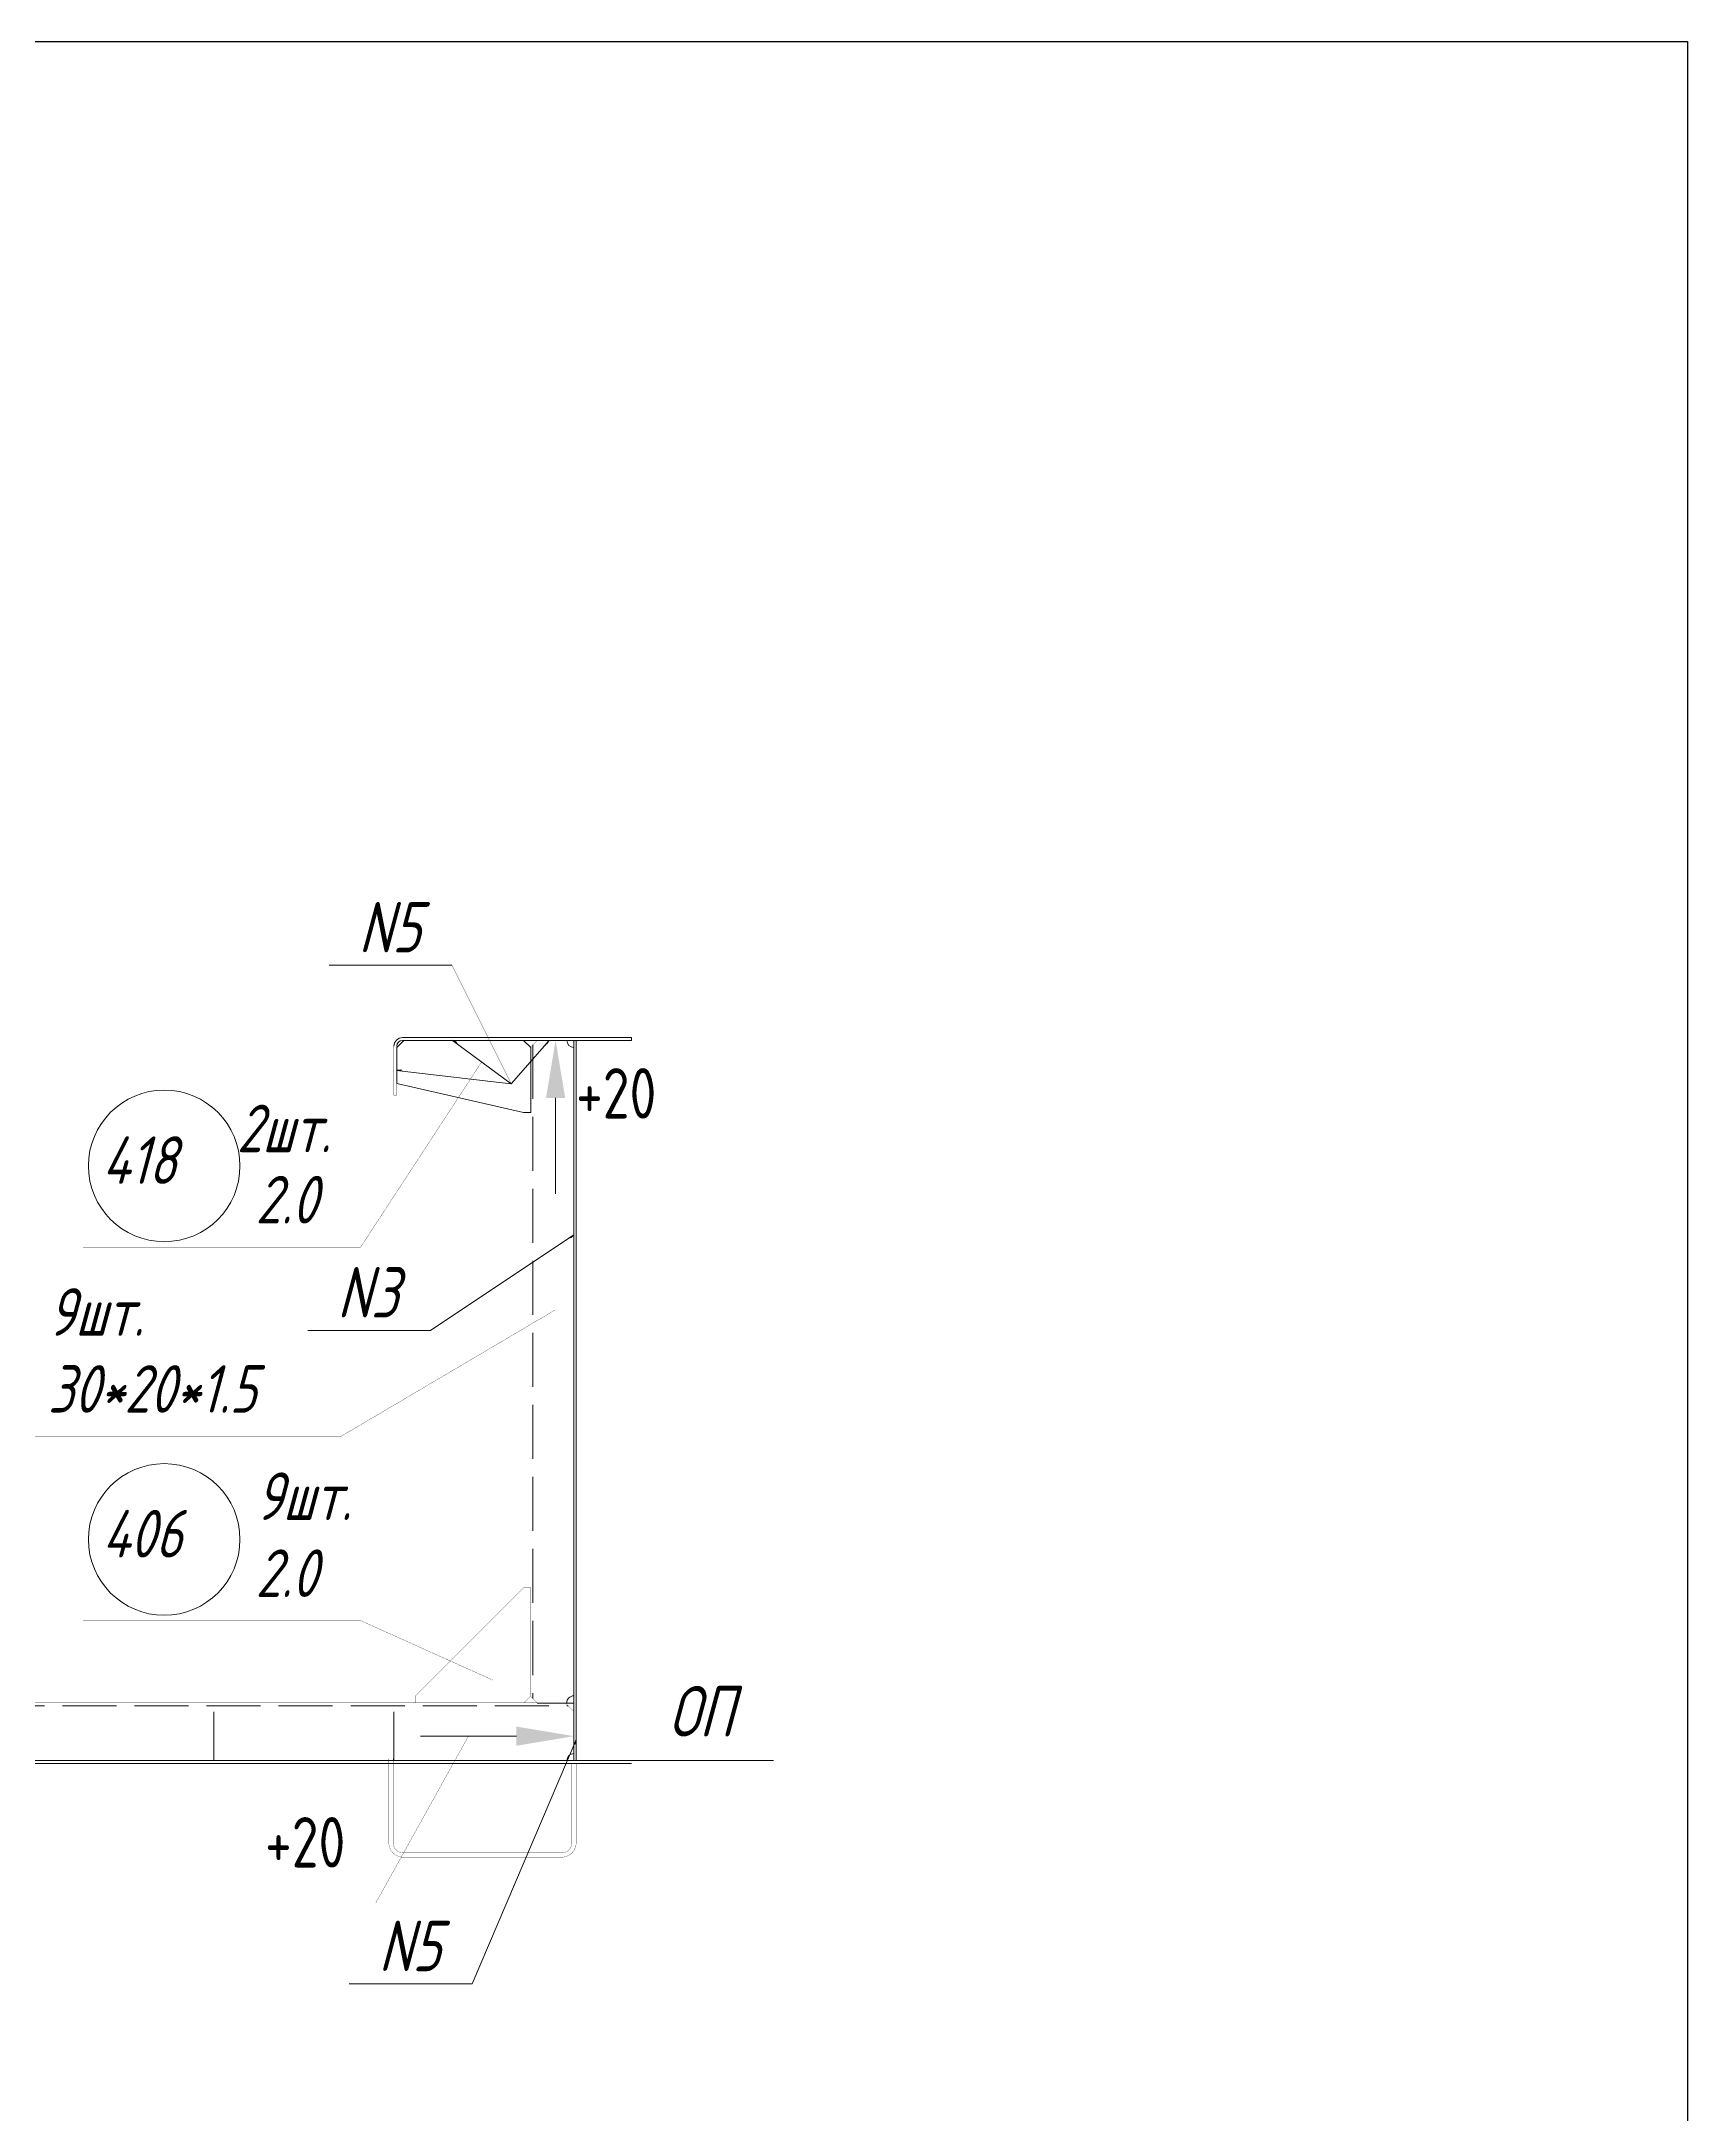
# Model space of a CAD drawing. Header units: millimetres. Extents: x 77380 to 135900, y -26587 to 17301.
# Drawn here: x 101345 to 102488, y -7623 to -6184 of the extents above; entities that cross this region are included whole.
import ezdxf

# ---------------------------------------------------------------- set-up
doc = ezdxf.new("R2010")
doc.units = ezdxf.units.MM
for name, pattern in [('K5LT32768', [0]), ('K5LT32769', [50, 37.5, -12.5]), ('K5LT32770', [0]), ('K5LT32772', [0]), ('K5LT32773', [50, 37.5, -12.5]), ('K5LT32780', [0]), ('K5LT32784', [850.2000000029802, 600, -125, 0.2000000029802322, -125]), ('K5LT32789', [340.20000000298023, 240, -50, 0.2000000029802322, -50]), ('K5LT32790', [0]), ('K5LT32831', [0]), ('K5LT32835', [0]), ('K5LT_THIN', [0])]:
    doc.linetypes.add(name, pattern=pattern)
doc.styles.add('KTEXTSTYLE', font='GOST_AU.SHX', dxfattribs={"width": 0.96, "height": 5})

# ---------------------------------------------------------------- blocks, each defined once
blk = doc.blocks.new('U93')
blk.add_hatch(color=7).paths.add_polyline_path([(126663.0704388415, 18180.44392946766), (126649.7371055082, 18180.44392946766), (126656.4037721748, 18220.44392946766)])
at = {"color": 7, "linetype": 'K5LT32831', "lineweight": 9}
blk.add_line((126656.4037721748, 18180.44392946766), (126656.4037721748, 18113.91973886705), dxfattribs=at)
blk = doc.blocks.new('U96')
blk.add_hatch(color=7).paths.add_polyline_path([(126629.1540163155, 17730.77727043038), (126629.1540163155, 17744.11060376372), (126669.1540163155, 17737.44393709705)])
at = {"color": 7, "linetype": 'K5LT32831', "lineweight": 9}
blk.add_line((126629.1540163155, 17737.44393709705), (126562.6298257149, 17737.44393709705), dxfattribs=at)
blk = doc.blocks.new('U118')
at = {"color": 7, "linetype": 'K5LT_THIN', "lineweight": 18}
for p, q in [((126569.6704291188, 18019.12739341722), (126669.1540163155, 18085.48554173503)), ((126669.1540163155, 18085.48554173503), (126665.8263672592, 18083.26591299173))]:
    blk.add_line(p, q, dxfattribs=at)
at = {"color": 7, "linetype": 'K5LT32835', "lineweight": 18}
for p, q in [((126666.6586548572, 18083.82025748006), (126666.6588422207, 18083.82119551146)), ((126667.3229010722, 18083.65351513439), (126666.6848697565, 18083.78095631971)), ((126667.3768522678, 18083.70749318182), (126666.6931235174, 18083.8440620308)), ((126666.7084869437, 18083.74554962804), (126666.7335500727, 18083.87102759799)), ((126667.2689498766, 18083.59953708695), (126666.734701843, 18083.70624846769)), ((126666.7583190302, 18083.67084177603), (126666.8082579248, 18083.92085968451)), ((126667.4308034634, 18083.76147122926), (126666.7678313694, 18083.89389411731)), ((126667.214998681, 18083.54555903951), (126666.7845339296, 18083.63154061568)), ((126666.8081511167, 18083.59613392401), (126666.8829657768, 18083.97069177103)), ((126667.1610474854, 18083.49158099207), (126666.8343660161, 18083.55683276366)), ((126667.484754659, 18083.8154492767), (126666.8425392215, 18083.94372620384)), ((126666.8579832032, 18083.52142607199), (126666.9576736288, 18084.02052385755)), ((126667.1070962898, 18083.43760294464), (126666.8841981026, 18083.48212491165)), ((126666.9078152898, 18083.44671821998), (126667.0323814808, 18084.07035594407)), ((126667.5387058546, 18083.86942732413), (126666.9172470735, 18083.99355829036)), ((126667.0531450942, 18083.3836248972), (126666.9340301891, 18083.40741705963)), ((126666.9576473763, 18083.37201036796), (126667.1070893328, 18084.12018803059)), ((126666.9991938986, 18083.32964684976), (126666.9838622757, 18083.33270920761)), ((126667.5926570502, 18083.92340537157), (126666.9919549255, 18084.04339037688)), ((126667.0176228067, 18083.34808492998), (126667.1817971849, 18084.17002011711)), ((126667.6466082458, 18083.97738341901), (126667.0666627775, 18084.0932224634)), ((126667.0985496001, 18083.42905200113), (126667.2565050369, 18084.21985220363)), ((126667.7005594414, 18084.03136146644), (126667.1413706295, 18084.14305454992)), ((126667.1794763935, 18083.51001907229), (126667.3312128889, 18084.26968429016)), ((126667.754510637, 18084.08533951388), (126667.2160784815, 18084.19288663644)), ((126667.2604031869, 18083.59098614345), (126667.4059207409, 18084.31951637668)), ((126667.8084618326, 18084.13931756132), (126667.2907863336, 18084.24271872296)), ((126667.3413299802, 18083.6719532146), (126667.4806285929, 18084.3693484632)), ((126667.8624130281, 18084.19329560876), (126667.3654941856, 18084.29255080948)), ((126667.4222567736, 18083.75292028576), (126667.5553364449, 18084.41918054972)), ((126667.9163642237, 18084.24727365619), (126667.4402020376, 18084.34238289601)), ((126667.503183567, 18083.83388735692), (126667.630044297, 18084.46901263624)), ((126667.9703154193, 18084.30125170363), (126667.5149098896, 18084.39221498253)), ((126667.5841103604, 18083.91485442807), (126667.704752149, 18084.51884472276)), ((126668.0242666149, 18084.35522975107), (126667.5896177416, 18084.44204706905)), ((126668.0782178105, 18084.40920779851), (126667.6643255936, 18084.49187915557)), ((126667.6650371538, 18083.99582149923), (126667.779460001, 18084.56867680928)), ((126668.1321690061, 18084.46318584594), (126667.7390334456, 18084.54171124209)), ((126667.7459639472, 18084.07678857038), (126667.854167853, 18084.6185088958)), ((126668.1861202017, 18084.51716389338), (126667.8137412977, 18084.59154332861)), ((126667.8268907406, 18084.15775564154), (126667.928875705, 18084.66834098232)), ((126668.2400713973, 18084.57114194082), (126667.8884491497, 18084.64137541513)), ((126667.907817534, 18084.23872271269), (126668.003583557, 18084.71817306885)), ((126668.2940225929, 18084.62511998825), (126667.9631570017, 18084.69120750166)), ((126667.9887443274, 18084.31968978385), (126668.0782914091, 18084.76800515537)), ((126668.3479737885, 18084.67909803569), (126668.0378648537, 18084.74103958817)), ((126668.0696711208, 18084.400656855), (126668.1529992611, 18084.81783724189)), ((126668.4019249841, 18084.73307608313), (126668.1125727057, 18084.7908716747)), ((126668.1505979141, 18084.48162392616), (126668.2277071131, 18084.86766932841)), ((126668.4558761797, 18084.78705413057), (126668.1872805577, 18084.84070376122)), ((126668.2315247075, 18084.56259099731), (126668.3024149651, 18084.91750141493)), ((126668.5098273753, 18084.841032178), (126668.2619884098, 18084.89053584774)), ((126668.3124515009, 18084.64355806847), (126668.3771228171, 18084.96733350145)), ((126668.5637785709, 18084.89501022544), (126668.3366962618, 18084.94036793426)), ((126668.3933782943, 18084.72452513963), (126668.4518306691, 18085.01716558797)), ((126668.6177297665, 18084.94898827288), (126668.4114041138, 18084.99020002078)), ((126668.4743050877, 18084.80549221078), (126668.5265385212, 18085.06699767449)), ((126668.671680962, 18085.00296632031), (126668.4861119658, 18085.0400321073)), ((126668.5552318811, 18084.88645928194), (126668.6012463732, 18085.11682976102)), ((126668.7256321576, 18085.05694436775), (126668.5608198178, 18085.08986419383)), ((126668.7795833532, 18085.11092241519), (126668.6355276698, 18085.13969628034)), ((126668.6361586745, 18084.96742635309), (126668.6759542252, 18085.16666184754)), ((126668.8335345488, 18085.16490046263), (126668.7102355219, 18085.18952836687)), ((126668.7170854679, 18085.04839342425), (126668.7506620772, 18085.21649393406)), ((126668.8874857444, 18085.21887851006), (126668.7849433739, 18085.23936045339)), ((126668.7980122613, 18085.1293604954), (126668.8253699292, 18085.26632602058)), ((126668.94143694, 18085.2728565575), (126668.8596512259, 18085.28919253991)), ((126668.8789390547, 18085.21032756656), (126668.9000777812, 18085.3161581071)), ((126668.9953881356, 18085.32683460494), (126668.9343590779, 18085.33902462643)), ((126668.9598658481, 18085.29129463771), (126668.9747856333, 18085.36599019362)), ((126669.0493393312, 18085.38081265237), (126669.0090669299, 18085.38885671295)), ((126669.0407926414, 18085.37226170887), (126669.0494934853, 18085.41582228014)), ((126669.1032905268, 18085.43479069981), (126669.0837747819, 18085.43868879947)), ((126669.1217194348, 18085.45322878003), (126669.1242013373, 18085.46565436666))]:
    blk.add_line(p, q, dxfattribs=at)
at = {"color": 7, "linetype": 'K5LT32835', "const_width": 0.18}
blk.add_lwpolyline([(126666.6582795232, 18083.82082017756), (126669.1540163155, 18085.48554173503), (126666.9912238347, 18083.32167281911)], close=True, dxfattribs=at)
blk = doc.blocks.new('U124')
at = {"color": 7, "linetype": 'K5LT_THIN', "lineweight": 18}
for p, q in [((126598.4051982622, 17565.44612409355), (126670.6539552803, 17734.97139112169)), ((126670.6539552803, 17734.97139112169), (126669.0857068951, 17731.29163610237))]:
    blk.add_line(p, q, dxfattribs=at)
at = {"color": 7, "linetype": 'K5LT32835', "lineweight": 18}
for p, q in [((126669.4783912291, 17732.21130967015), (126669.4780341784, 17732.21219709497)), ((126670.1410319429, 17732.51035915119), (126669.4941902055, 17732.25010577206)), ((126669.5610040855, 17732.17610148975), (126669.5132423588, 17732.29480995131)), ((126670.1254606019, 17732.43564707417), (126669.5218509329, 17732.1927878909)), ((126670.1566032838, 17732.5850712282), (126669.5293983859, 17732.3327186284)), ((126669.6436169418, 17732.14089330935), (126669.5484505392, 17732.37742280765)), ((126670.1721746248, 17732.65978330522), (126669.5646065663, 17732.41533148474)), ((126669.7262297982, 17732.10568512894), (126669.5836587196, 17732.46003566399)), ((126670.1877459657, 17732.73449538224), (126669.5998147467, 17732.49794434108)), ((126670.109889261, 17732.36093499715), (126669.6044637892, 17732.1575797105)), ((126669.8088426545, 17732.07047694854), (126669.6188669, 17732.54264852034)), ((126670.2033173067, 17732.80920745926), (126669.6350229271, 17732.58055719742)), ((126669.8914555108, 17732.03526876814), (126669.6540750804, 17732.62526137667)), ((126670.2188886476, 17732.88391953627), (126669.6702311075, 17732.66317005376)), ((126670.0943179201, 17732.28622292013), (126669.6870766455, 17732.12237153009)), ((126669.9740683672, 17732.00006058774), (126669.6892832608, 17732.70787423302)), ((126670.2344599886, 17732.95863161329), (126669.7054392879, 17732.7457829101)), ((126670.0373514896, 17732.0128951215), (126669.7244914412, 17732.79048708935)), ((126670.2500313295, 17733.03334369031), (126669.7406474683, 17732.82839576644)), ((126670.060708501, 17732.12496323703), (126669.7596996216, 17732.8730999457)), ((126670.0787465791, 17732.21151084312), (126669.7696895019, 17732.08716334969)), ((126670.2656026704, 17733.10805576733), (126669.7758556487, 17732.91100862278)), ((126670.0840655124, 17732.23703135256), (126669.794907802, 17732.95571280204)), ((126670.2811740114, 17733.18276784435), (126669.8110638291, 17732.99362147912)), ((126670.1074225238, 17732.34909946808), (126669.8301159824, 17733.03832565838)), ((126670.2967453523, 17733.25747992137), (126669.8462720095, 17733.07623433546)), ((126670.0631752382, 17732.1367987661), (126669.8523023582, 17732.05195516929)), ((126670.1307795352, 17732.46116758361), (126669.8653241628, 17733.12093851472)), ((126670.3123166933, 17733.33219199838), (126669.8814801899, 17733.1588471918)), ((126670.1541365467, 17732.57323569914), (126669.9005323433, 17733.20355137106)), ((126670.3278880342, 17733.4069040754), (126669.9166883703, 17733.24146004814)), ((126670.0476038972, 17732.06208668908), (126669.9349152146, 17732.01674698888)), ((126670.1774935581, 17732.68530381466), (126669.9357405237, 17733.2861642274)), ((126670.3434593752, 17733.48161615242), (126669.9518965507, 17733.32407290448)), ((126670.2008505695, 17732.79737193019), (126669.9709487041, 17733.36877708374)), ((126670.3590307161, 17733.55632822944), (126669.9871047311, 17733.40668576082)), ((126670.2242075809, 17732.90944004571), (126670.0061568845, 17733.45138994008)), ((126670.0320325563, 17731.98737461206), (126670.0175280709, 17731.98153880848)), ((126670.3746020571, 17733.63104030645), (126670.0223129115, 17733.48929861717)), ((126670.2475645923, 17733.02150816124), (126670.0413650649, 17733.53400279642)), ((126670.390173398, 17733.70575238347), (126670.0575210919, 17733.5719114735)), ((126670.2709216037, 17733.13357627677), (126670.0765732453, 17733.61661565276)), ((126670.405744739, 17733.78046446049), (126670.0927292723, 17733.65452432985)), ((126670.2942786152, 17733.24564439229), (126670.1117814257, 17733.6992285091)), ((126670.4213160799, 17733.85517653751), (126670.1279374527, 17733.73713718618)), ((126670.3176356266, 17733.35771250782), (126670.1469896061, 17733.78184136544)), ((126670.4368874208, 17733.92988861452), (126670.1631456331, 17733.81975004253)), ((126670.340992638, 17733.46978062335), (126670.1821977865, 17733.86445422178)), ((126670.4524587618, 17734.00460069154), (126670.1983538135, 17733.90236289887)), ((126670.3643496494, 17733.58184873888), (126670.2174059669, 17733.94706707812)), ((126670.4680301027, 17734.07931276856), (126670.2335619939, 17733.98497575521)), ((126670.3877066608, 17733.6939168544), (126670.2526141473, 17734.02967993447)), ((126670.4836014437, 17734.15402484557), (126670.2687701743, 17734.06758861155)), ((126670.4110636722, 17733.80598496993), (126670.2878223277, 17734.1122927908)), ((126670.4991727846, 17734.22873692259), (126670.3039783547, 17734.15020146789)), ((126670.4344206837, 17733.91805308545), (126670.3230305081, 17734.19490564715)), ((126670.5147441256, 17734.30344899961), (126670.3391865351, 17734.23281432423)), ((126670.4577776951, 17734.03012120098), (126670.3582386885, 17734.27751850348)), ((126670.5303154665, 17734.37816107663), (126670.3743947155, 17734.31542718057)), ((126670.4811347065, 17734.14218931651), (126670.3934468689, 17734.36013135983)), ((126670.5458868075, 17734.45287315364), (126670.4096028959, 17734.39804003691)), ((126670.5044917179, 17734.25425743203), (126670.4286550493, 17734.44274421617)), ((126670.5614581484, 17734.52758523066), (126670.4448110763, 17734.48065289325)), ((126670.5278487293, 17734.36632554756), (126670.4638632297, 17734.52535707251)), ((126670.5770294894, 17734.60229730768), (126670.4800192567, 17734.56326574959)), ((126670.5512057408, 17734.47839366308), (126670.4990714101, 17734.60796992885)), ((126670.5926008303, 17734.6770093847), (126670.5152274372, 17734.64587860593)), ((126670.5745627522, 17734.59046177861), (126670.5342795905, 17734.69058278519)), ((126670.6081721713, 17734.75172146171), (126670.5504356176, 17734.72849146227)), ((126670.5979197636, 17734.70252989414), (126670.5694877709, 17734.77319564153)), ((126670.6237435122, 17734.82643353873), (126670.585643798, 17734.81110431861)), ((126670.621276775, 17734.81459800966), (126670.6046959513, 17734.85580849787)), ((126670.6393148531, 17734.90114561575), (126670.6208519784, 17734.89371717495)), ((126670.6446337864, 17734.92666612519), (126670.6399041317, 17734.93842135421))]:
    blk.add_line(p, q, dxfattribs=at)
at = {"color": 7, "linetype": 'K5LT32835', "const_width": 0.18}
blk.add_lwpolyline([(126669.4777689914, 17732.2115748572), (126670.6539552803, 17734.97139112169), (126670.0297322443, 17731.97633759942)], close=True, dxfattribs=at)
blk = doc.blocks.new('U126')
at = {"color": 7, "linetype": 'K5LT_THIN', "lineweight": 18}
for p, q in [((126546.076627728, 18199.62328025071), (126550.0486326351, 18199.15086410156)), ((126611.3765330237, 18191.85674155765), (126546.076627728, 18199.62328025071))]:
    blk.add_line(p, q, dxfattribs=at)
at = {"color": 7, "linetype": 'K5LT32835', "lineweight": 18}
for p, q in [((126546.1221712382, 18199.62688638923), (126546.1122159879, 18199.61904750954)), ((126546.1481587994, 18199.62894408625), (126546.1604706186, 18199.61330827524)), ((126546.2362903163, 18199.63592234629), (126546.2013900414, 18199.6084414645)), ((126546.2242381848, 18199.63496805763), (126546.2496446721, 18199.6027022302)), ((126546.3504093944, 18199.64495830336), (126546.2905640948, 18199.59783541946)), ((126546.3003175702, 18199.64099202901), (126546.3388187255, 18199.59209618516)), ((126546.3763969556, 18199.64701600038), (126546.4279927789, 18199.58149014012)), ((126546.4645284724, 18199.65399426042), (126546.3797381483, 18199.58722937442)), ((126546.4524763409, 18199.65303997176), (126546.5171668324, 18199.57088409509)), ((126546.5786475505, 18199.66303021749), (126546.4689122017, 18199.57662332938)), ((126546.5285557263, 18199.65906394314), (126546.6063408858, 18199.56027805005)), ((126546.6927666286, 18199.67206617455), (126546.5580862552, 18199.56601728435)), ((126546.6046351117, 18199.66508791451), (126546.6955149393, 18199.54967200501)), ((126546.8068857067, 18199.68110213162), (126546.6472603086, 18199.55541123931)), ((126546.6807144971, 18199.67111188589), (126546.7846889928, 18199.53906595997)), ((126546.9210047847, 18199.69013808869), (126546.7364343621, 18199.54480519427)), ((126546.7567938825, 18199.67713585727), (126546.8738630462, 18199.52845991493)), ((126547.0351238628, 18199.69917404575), (126546.8256084155, 18199.53419914923)), ((126546.8328732678, 18199.68315982864), (126546.9630370996, 18199.5178538699)), ((126546.9089526532, 18199.68918380002), (126547.0522111531, 18199.50724782486)), ((126547.1492429409, 18199.70821000282), (126546.914782469, 18199.5235931042)), ((126546.9850320386, 18199.6952077714), (126547.1413852066, 18199.49664177982)), ((126547.2633620189, 18199.71724595988), (126547.0039565224, 18199.51298705916)), ((126547.061111424, 18199.70123174277), (126547.23055926, 18199.48603573479)), ((126547.377481097, 18199.72628191695), (126547.0931305759, 18199.50238101412)), ((126547.1371908094, 18199.70725571415), (126547.3197333134, 18199.47542968974)), ((126547.4916001751, 18199.73531787401), (126547.1823046293, 18199.49177496908)), ((126547.2132701948, 18199.71327968553), (126547.4089073669, 18199.46482364471)), ((126547.6057192532, 18199.74435383108), (126547.2714786828, 18199.48116892405)), ((126547.2893495801, 18199.7193036569), (126547.4980814203, 18199.45421759967)), ((126547.7198383312, 18199.75338978814), (126547.3606527362, 18199.470562879)), ((126547.3654289655, 18199.72532762828), (126547.5872554738, 18199.44361155463)), ((126547.4415083509, 18199.73135159966), (126547.6764295273, 18199.43300550959)), ((126547.8339574093, 18199.76242574521), (126547.4498267897, 18199.45995683397)), ((126547.5175877363, 18199.73737557103), (126547.7656035807, 18199.42239946455)), ((126547.9480764874, 18199.77146170227), (126547.5390008431, 18199.44935078893)), ((126547.5936671216, 18199.74339954241), (126547.8547776341, 18199.41179341952)), ((126548.0621955654, 18199.78049765934), (126547.6281748966, 18199.43874474389)), ((126547.669746507, 18199.74942351379), (126547.9439516876, 18199.40118737448)), ((126548.1763146435, 18199.7895336164), (126547.71734895, 18199.42813869885)), ((126547.7458258924, 18199.75544748516), (126548.0331257411, 18199.39058132944)), ((126548.2904337216, 18199.79856957346), (126547.8065230035, 18199.41753265382)), ((126547.8219052778, 18199.76147145654), (126548.1222997945, 18199.37997528441)), ((126548.4045527996, 18199.80760553053), (126547.8956970569, 18199.40692660878)), ((126547.8979846632, 18199.76749542792), (126548.2114738479, 18199.36936923936)), ((126547.9740640486, 18199.77351939929), (126548.3006479014, 18199.35876319433)), ((126548.5186718777, 18199.8166414876), (126547.9848711104, 18199.39632056374)), ((126548.0501434339, 18199.77954337067), (126548.3898219548, 18199.34815714929)), ((126548.6327909558, 18199.82567744466), (126548.0740451638, 18199.3857145187)), ((126548.1262228193, 18199.78556734205), (126548.4789960083, 18199.33755110425)), ((126548.7469100339, 18199.83471340173), (126548.1632192173, 18199.37510847367)), ((126548.2023022047, 18199.79159131342), (126548.5681700618, 18199.32694505922)), ((126548.8610291119, 18199.84374935879), (126548.2523932707, 18199.36450242863)), ((126548.2783815901, 18199.7976152848), (126548.6573441152, 18199.31633901417)), ((126548.97514819, 18199.85278531586), (126548.3415673242, 18199.35389638359)), ((126548.3544609755, 18199.80363925618), (126548.7465181686, 18199.30573296914)), ((126548.4305403608, 18199.80966322756), (126548.8356922221, 18199.2951269241)), ((126549.0892672681, 18199.86182127292), (126548.4307413776, 18199.34329033855)), ((126548.5066197462, 18199.81568719893), (126548.9248662755, 18199.28452087906)), ((126549.119347563, 18199.80468411607), (126548.5199154311, 18199.33268429351)), ((126548.5826991316, 18199.82171117031), (126549.014040329, 18199.27391483403)), ((126549.1087415179, 18199.71551006262), (126548.6090894845, 18199.32207824848)), ((126548.658778517, 18199.82773514168), (126549.0612907582, 18199.31655111297)), ((126549.0981354729, 18199.62633600917), (126548.698263538, 18199.31147220344)), ((126548.7348579024, 18199.83375911306), (126549.0718968032, 18199.40572516643)), ((126549.0875294279, 18199.53716195572), (126548.7874375914, 18199.3008661584)), ((126548.8109372878, 18199.83978308444), (126549.0825028483, 18199.49489921988)), ((126549.0769233828, 18199.44798790227), (126548.8766116449, 18199.29026011336)), ((126548.8870166731, 18199.84580705582), (126549.0931088933, 18199.58407327333)), ((126548.9630960585, 18199.85183102719), (126549.1037149383, 18199.67324732678)), ((126549.0663173378, 18199.35881384882), (126548.9657856983, 18199.27965406832)), ((126549.0391754439, 18199.85785499857), (126549.1143209834, 18199.76242138023)), ((126549.0557112928, 18199.26963979537), (126549.0549597518, 18199.26904802328)), ((126549.1152548293, 18199.86387896994), (126549.1249270284, 18199.85159543368))]:
    blk.add_line(p, q, dxfattribs=at)
at = {"color": 7, "linetype": 'K5LT32835', "const_width": 0.18}
blk.add_lwpolyline([(126549.0556314083, 18199.26896813884), (126546.076627728, 18199.62328025071), (126549.1264938307, 18199.86476887491)], close=True, dxfattribs=at)
blk = doc.blocks.new('U127')
at = {"color": 7, "linetype": 'K5LT_THIN', "lineweight": 18}
for p, q in [((126584.9161003647, 18220.44354799793), (126588.1259904124, 18218.05679164636)), ((126625.643932577, 18190.15982775389), (126584.9161003647, 18220.44354799793))]:
    blk.add_line(p, q, dxfattribs=at)
at = {"color": 7, "linetype": 'K5LT32835', "lineweight": 18}
for p, q in [((126584.9573964185, 18220.42400697688), (126584.944860249, 18220.42216320424)), ((126584.9809603405, 18220.41285668395), (126584.9838561874, 18220.39316725662)), ((126585.0608725791, 18220.37504273817), (126585.0169243358, 18220.36857899589)), ((126585.0499444476, 18220.38021385814), (126585.0559202742, 18220.33958304828)), ((126585.1643487398, 18220.32607849947), (126585.0889884227, 18220.31499478756)), ((126585.1189285547, 18220.34757103234), (126585.1279843611, 18220.28599883994)), ((126585.2678249005, 18220.27711426076), (126585.1610525096, 18220.26141057922)), ((126585.1879126618, 18220.31492820654), (126585.200048448, 18220.2324146316)), ((126585.3713010612, 18220.22815002206), (126585.2331165965, 18220.20782637088)), ((126585.2568967689, 18220.28228538073), (126585.2721125349, 18220.17883042326)), ((126585.4747772218, 18220.17918578335), (126585.3051806833, 18220.15424216254)), ((126585.3258808761, 18220.24964255493), (126585.3441766217, 18220.12524621492)), ((126585.5782533825, 18220.13022154464), (126585.3772447702, 18220.1006579542)), ((126585.3948649832, 18220.21699972913), (126585.4162407086, 18220.07166200658)), ((126585.6817295432, 18220.08125730594), (126585.4493088571, 18220.04707374586)), ((126585.4638490903, 18220.18435690332), (126585.4883047955, 18220.01807779825)), ((126585.7852057039, 18220.03229306723), (126585.5213729439, 18219.99348953752)), ((126585.5328331974, 18220.15171407752), (126585.5603688823, 18219.96449358991)), ((126585.8886818645, 18219.98332882853), (126585.5934370308, 18219.93990532918)), ((126585.6018173045, 18220.11907125171), (126585.6324329692, 18219.91090938157)), ((126585.9921580252, 18219.93436458982), (126585.6655011177, 18219.88632112084)), ((126585.6708014116, 18220.08642842591), (126585.7044970561, 18219.85732517323)), ((126586.0956341859, 18219.88540035111), (126585.7375652046, 18219.8327369125)), ((126585.7397855188, 18220.05378560011), (126585.776561143, 18219.80374096489)), ((126585.8087696259, 18220.0211427743), (126585.8486252298, 18219.75015675655)), ((126586.1991103466, 18219.83643611241), (126585.8096292914, 18219.77915270417)), ((126585.877753733, 18219.9884999485), (126585.9206893167, 18219.69657254821)), ((126586.3025865072, 18219.7874718737), (126585.8816933783, 18219.72556849583)), ((126585.9467378401, 18219.9558571227), (126585.9927534036, 18219.64298833987)), ((126586.4060626679, 18219.738507635), (126585.9537574652, 18219.67198428749)), ((126586.0157219472, 18219.92321429689), (126586.0648174904, 18219.58940413153)), ((126586.5095388286, 18219.68954339629), (126586.025821552, 18219.61840007915)), ((126586.0847060543, 18219.89057147109), (126586.1368815773, 18219.53581992319)), ((126586.6130149893, 18219.64057915758), (126586.0978856389, 18219.56481587081)), ((126586.1536901615, 18219.85792864528), (126586.2089456642, 18219.48223571486)), ((126586.7164911499, 18219.59161491888), (126586.1699497258, 18219.51123166247)), ((126586.2226742686, 18219.82528581948), (126586.2810097511, 18219.42865150651)), ((126586.8199673106, 18219.54265068017), (126586.2420138127, 18219.45764745413)), ((126586.2916583757, 18219.79264299367), (126586.3530738379, 18219.37506729818)), ((126586.9234434713, 18219.49368644147), (126586.3140778995, 18219.40406324579)), ((126586.3606424828, 18219.76000016787), (126586.4251379248, 18219.32148308984)), ((126587.026919632, 18219.44472220276), (126586.3861419864, 18219.35047903745)), ((126586.4296265899, 18219.72735734207), (126586.4972020117, 18219.2678988815)), ((126587.1303957926, 18219.39575796405), (126586.4582060733, 18219.29689482911)), ((126586.498610697, 18219.69471451626), (126586.5692660986, 18219.21431467316)), ((126587.2338719533, 18219.34679372535), (126586.5302701601, 18219.24331062078)), ((126586.5675948042, 18219.66207169046), (126586.6413301854, 18219.16073046482)), ((126587.337348114, 18219.29782948664), (126586.602334247, 18219.18972641243)), ((126586.6365789113, 18219.62942886465), (126586.7133942723, 18219.10714625648)), ((126587.4408242747, 18219.24886524794), (126586.6743983339, 18219.1361422041)), ((126586.7055630184, 18219.59678603885), (126586.7854583592, 18219.05356204814)), ((126587.5443004353, 18219.19990100923), (126586.7464624208, 18219.08255799576)), ((126586.7745471255, 18219.56414321305), (126586.8575224461, 18218.9999778398)), ((126587.647776596, 18219.15093677052), (126586.8185265076, 18219.02897378742)), ((126586.8435312326, 18219.53150038724), (126586.9295865329, 18218.94639363146)), ((126587.6454267453, 18219.08640804021), (126586.8905905945, 18218.97538957908)), ((126586.9125153397, 18219.49885756144), (126587.0016506198, 18218.89280942312)), ((126587.591842537, 18219.01434395334), (126586.9626546814, 18218.92180537074)), ((126586.9814994469, 18219.46621473564), (126587.0737147067, 18218.83922521478)), ((126587.5382583286, 18218.94227986647), (126587.0347187682, 18218.8682211624)), ((126587.050483554, 18219.43357190983), (126587.1457787935, 18218.78564100645)), ((126587.4846741203, 18218.8702157796), (126587.1067828551, 18218.81463695406)), ((126587.1194676611, 18219.40092908403), (126587.2178428804, 18218.7320567981)), ((126587.4310899119, 18218.79815169272), (126587.178846942, 18218.76105274572)), ((126587.1884517682, 18219.36828625822), (126587.2899069673, 18218.67847258977)), ((126587.3775057036, 18218.72608760585), (126587.2509110289, 18218.70746853738)), ((126587.2574358753, 18219.33564343242), (126587.3521102533, 18218.69193388793)), ((126587.3239214953, 18218.65402351898), (126587.3229751157, 18218.65388432904)), ((126587.3264199824, 18219.30300060661), (126587.4056944616, 18218.76399797481)), ((126587.3954040896, 18219.27035778081), (126587.45927867, 18218.83606206168)), ((126587.4643881967, 18219.23771495501), (126587.5128628783, 18218.90812614855)), ((126587.5333723038, 18219.2050721292), (126587.5664470866, 18218.98019023542)), ((126587.6023564109, 18219.1724293034), (126587.620031295, 18219.05225432229)), ((126587.671340518, 18219.13978647759), (126587.6736155033, 18219.12431840917))]:
    blk.add_line(p, q, dxfattribs=at)
at = {"color": 7, "linetype": 'K5LT32835', "const_width": 0.18}
blk.add_lwpolyline([(126587.3235179005, 18218.65348073425), (126584.9161003647, 18220.44354799793), (126587.6815313532, 18219.13496424141)], close=True, dxfattribs=at)
blk = doc.blocks.new('U128')
at = {"color": 7, "linetype": 'K5LT_THIN', "lineweight": 18}
for p, q in [((126625.643932577, 18190.15982775389), (126651.849987563, 18220.44354799793)), ((126651.849987563, 18220.44354799793), (126649.2325383019, 18217.41882332194))]:
    blk.add_line(p, q, dxfattribs=at)
at = {"color": 7, "linetype": 'K5LT32835', "lineweight": 18}
for p, q in [((126649.8874120908, 18218.17456188653), (126649.8873432215, 18218.17551596464)), ((126650.6097332278, 18218.25687520715), (126649.9143080706, 18218.20667654746)), ((126650.5720815522, 18218.19049213374), (126649.9231355663, 18218.14364853258)), ((126649.9553190966, 18218.11579847466), (126649.9461066334, 18218.24342297036)), ((126650.6473849034, 18218.32325828056), (126649.9730714825, 18218.27458355317)), ((126650.5344298766, 18218.12410906033), (126649.991042572, 18218.0848851207)), ((126650.0232261023, 18218.05703506279), (126650.0048700453, 18218.31132997607)), ((126650.685036579, 18218.38964135397), (126650.0318348944, 18218.34249055889)), ((126650.496778201, 18218.05772598692), (126650.0589495778, 18218.02612170883)), ((126650.091133108, 18217.99827165091), (126650.0636334572, 18218.37923698179)), ((126650.7226882546, 18218.45602442737), (126650.0905983063, 18218.4103975646)), ((126650.1590401137, 18217.93950823904), (126650.122396869, 18218.44714398751)), ((126650.4591265254, 18217.99134291352), (126650.1268565835, 18217.96735829696)), ((126650.7603399302, 18218.52240750078), (126650.1493617181, 18218.47830457032)), ((126650.2269471194, 18217.88074482717), (126650.1811602809, 18218.51505099322)), ((126650.4214748497, 18217.92495984011), (126650.1947635892, 18217.90859488509)), ((126650.7979916058, 18218.58879057419), (126650.20812513, 18218.54621157603)), ((126650.2948541251, 18217.8219814153), (126650.2399236928, 18218.58295799893)), ((126650.3838231741, 18217.8585767667), (126650.2626705949, 18217.84983147322)), ((126650.8356432814, 18218.6551736476), (126650.2668885419, 18218.61411858175)), ((126650.3590327384, 18217.81486914175), (126650.2986871046, 18218.65086500465)), ((126650.873294957, 18218.721556721), (126650.3256519537, 18218.68202558746)), ((126650.3461714985, 18217.79219369329), (126650.3305776006, 18217.79106806135)), ((126650.4155102518, 18217.91444375186), (126650.3574505165, 18218.71877201036)), ((126650.9109466326, 18218.78793979441), (126650.3844153656, 18218.74993259318)), ((126650.4719877652, 18218.01401836197), (126650.4162139284, 18218.78667901608)), ((126650.9485983082, 18218.85432286782), (126650.4431787775, 18218.81783959889)), ((126650.5284652786, 18218.11359297209), (126650.4749773403, 18218.8545860218)), ((126650.9862499838, 18218.92070594123), (126650.5019421894, 18218.88574660461)), ((126650.584942792, 18218.2131675822), (126650.5337407521, 18218.92249302751)), ((126651.0239016595, 18218.98708901464), (126650.5607056012, 18218.95365361033)), ((126650.6414203054, 18218.31274219231), (126650.592504164, 18218.99040003323)), ((126651.0615533351, 18219.05347208805), (126650.6194690131, 18219.02156061604)), ((126650.6978978188, 18218.41231680242), (126650.6512675759, 18219.05830703894)), ((126651.0992050107, 18219.11985516145), (126650.678232425, 18219.08946762175)), ((126650.7543753323, 18218.51189141253), (126650.7100309877, 18219.12621404466)), ((126651.1368566863, 18219.18623823486), (126650.7369958369, 18219.15737462747)), ((126650.8108528457, 18218.61146602264), (126650.7687943996, 18219.19412105037)), ((126651.1745083619, 18219.25262130827), (126650.7957592487, 18219.22528163319)), ((126650.8673303591, 18218.71104063276), (126650.8275578115, 18219.26202805609)), ((126651.2121600375, 18219.31900438168), (126650.8545226606, 18219.2931886389)), ((126650.9238078725, 18218.81061524287), (126650.8863212234, 18219.3299350618)), ((126651.2498117131, 18219.38538745508), (126650.9132860725, 18219.36109564462)), ((126650.9802853859, 18218.91018985298), (126650.9450846352, 18219.39784206752)), ((126651.2874633887, 18219.45177052849), (126650.9720494843, 18219.42900265033)), ((126651.0367628993, 18219.0097644631), (126651.0038480471, 18219.46574907323)), ((126651.3251150643, 18219.5181536019), (126651.0308128962, 18219.49690965605)), ((126651.0932404127, 18219.10933907321), (126651.062611459, 18219.53365607895)), ((126651.3627667399, 18219.58453667531), (126651.0895763081, 18219.56481666176)), ((126651.1497179261, 18219.20891368332), (126651.1213748708, 18219.60156308466)), ((126651.4004184155, 18219.65091974872), (126651.1483397199, 18219.63272366748)), ((126651.2061954395, 18219.30848829343), (126651.1801382827, 18219.66947009038)), ((126651.4380700911, 18219.71730282213), (126651.2071031318, 18219.70063067319)), ((126651.262672953, 18219.40806290354), (126651.2389016946, 18219.73737709609)), ((126651.4757217667, 18219.78368589553), (126651.2658665437, 18219.76853767891)), ((126651.3191504664, 18219.50763751365), (126651.2976651065, 18219.80528410181)), ((126651.5133734423, 18219.85006896894), (126651.3246299556, 18219.83644468462)), ((126651.3756279798, 18219.60721212377), (126651.3564285183, 18219.87319110752)), ((126651.551025118, 18219.91645204235), (126651.3833933674, 18219.90435169034)), ((126651.4321054932, 18219.70678673388), (126651.4151919302, 18219.94109811324)), ((126651.5886767936, 18219.98283511576), (126651.4421567793, 18219.97225869605)), ((126651.4885830066, 18219.80636134399), (126651.4739553421, 18220.00900511895)), ((126651.6263284692, 18220.04921818916), (126651.5009201912, 18220.04016570177)), ((126651.54506052, 18219.9059359541), (126651.532718754, 18220.07691212467)), ((126651.6639801448, 18220.11560126257), (126651.559683603, 18220.10807270748)), ((126651.6015380334, 18220.00551056421), (126651.5914821658, 18220.14481913039)), ((126651.7016318204, 18220.18198433598), (126651.6184470149, 18220.1759797132)), ((126651.6580155468, 18220.10508517432), (126651.6502455777, 18220.2127261361)), ((126651.739283496, 18220.24836740939), (126651.6772104268, 18220.24388671892)), ((126651.7144930602, 18220.20465978444), (126651.7090089896, 18220.28063314182)), ((126651.7769351716, 18220.3147504828), (126651.7359738387, 18220.31179372463)), ((126651.7709705736, 18220.30423439455), (126651.7677724014, 18220.34854014753)), ((126651.8145868472, 18220.38113355621), (126651.7947372505, 18220.37970073034)), ((126651.8274480871, 18220.40380900466), (126651.8265358133, 18220.41644715325))]:
    blk.add_line(p, q, dxfattribs=at)
at = {"color": 7, "linetype": 'K5LT32835', "const_width": 0.18}
blk.add_lwpolyline([(126649.8869006171, 18218.17500449094), (126651.849987563, 18220.44354799793), (126650.3406093185, 18217.78238710177)], close=True, dxfattribs=at)

msp = doc.modelspace()

# ---------------------------------------------------------------- linework, layer by layer
at = {"color": 7, "linetype": 'K5LT32780', "lineweight": 18}
for p, q in [((101629.9025240589, -6825.197841729434), (101544.5843512912, -6825.197841729434)), ((101615.1142875272, -7078.645881431104), (101529.7961147595, -7078.645881431104)), ((101643.8490566706, -7532.327150754776), (101558.5308839029, -7532.327150754776))]:
    msp.add_line(p, q, dxfattribs=at)
at = {"color": 2, "linetype": 'K5LT32770', "lineweight": 18, "true_color": 0xffff00}
for p, q in [((101596.5964709153, -6877.329726850396), (101591.5961657395, -6882.330032026177)), ((101679.5972643723, -6877.329726850396), (101611.5979967942, -6877.329726850396)), ((101684.5975695481, -6882.330032026177), (101679.5972643723, -6877.329726850396)), ((101591.5961657395, -6882.330032026177), (101591.5961657395, -6907.330032026177)), ((101684.5975695481, -6927.329726850396), (101684.5975695481, -6882.330032026177)), ((101591.5961657395, -6907.330032026177), (101679.5972643723, -6927.329726850396)), ((101679.5972643723, -6927.329726850396), (101684.5975695481, -6927.329726850396))]:
    msp.add_line(p, q, dxfattribs=at)
at = {"color": 3, "linetype": 'K5LT32768', "lineweight": 18, "true_color": 0x00ff00}
for p, q in [((101595.5970683112, -6877.329726850399), (101754.5972643723, -6877.329726850396)), ((101595.5971010764, -6875.330062543759), (101754.5972643723, -6875.330062543755)), ((101714.5978747239, -6877.329726850396), (101689.0973864426, -6877.329726850396)), ((101714.5978747239, -7337.329574262505), (101714.5978747239, -6877.329726850396)), ((101714.5978747239, -7377.329726850396), (101714.5978747239, -6877.329726850396)), ((101716.0978136887, -7377.329726850396), (101716.0978136887, -6877.329726850396)), ((101689.0973864426, -7337.329574262505), (101714.5978747239, -7337.329574262505)), ((101714.5978747239, -7343.330093061333), (101714.5978747239, -7377.329726850396)), ((101754.5972643723, -7377.329726850396), (100707.5981798997, -7377.329726850396)), ((101714.5978747239, -7377.329726850396), (100707.5981798997, -7377.329726850396)), ((101754.5972643723, -7379.329391157036), (100707.5981798997, -7379.329391157036))]:
    msp.add_line(p, q, dxfattribs=at)
at = {"color": 7, "linetype": 'K5LT_THIN', "lineweight": 18}
for p, q in [((101754.5972643723, -6875.330062543755), (101754.5972643723, -6877.329726850396)), ((101656.8203914321, -6905.916533290678), (101671.0877909854, -6907.613447094431))]:
    msp.add_line(p, q, dxfattribs=at)
at = {"color": 3, "linetype": 'K5LT32769', "lineweight": 18, "true_color": 0x00ff00}
msp.add_line((101686.0425768723, -6880.384536420708), (101686.0425768723, -7334.274764692193), dxfattribs=at)
at = {"color": 1, "linetype": 'K5LT32773', "lineweight": 18, "true_color": 0xff0000}
msp.add_line((100709.5981798997, -7339.256759321099), (101710.5253039231, -7339.256759321099), dxfattribs=at)
at = {"color": 3, "linetype": 'K5LT32789', "lineweight": 18, "true_color": 0x00ff00}
for p, q in [((101464.5978747239, -7377.329726850396), (101464.5978747239, -7343.330093061333)), ((101589.5978747239, -7377.329726850396), (101589.5978747239, -7343.330093061333))]:
    msp.add_line(p, q, dxfattribs=at)
at = {"color": 1, "linetype": 'K5LT32784', "lineweight": 18, "true_color": 0xff0000}
msp.add_line((100707.5981798997, -7377.329345380669), (101852.9814660148, -7377.329345380669), dxfattribs=at)
at = {"color": 6}
msp.add_lwpolyline([(94137.05914457593, -6183.97140833989), (102487.5488972094, -6183.97140833989), (102487.5488972094, -25985.73392926669), (94137.05914457593, -25985.73392926669)], close=True, dxfattribs=at)
at = {"color": 7, "linetype": 'K5LT32780', "const_width": 0.18}
for points in [[(101544.5843512912, -6825.197841729434), (101629.9025240589, -6825.197841729434), (101671.0877909854, -6907.613447094431)], [(101502.2125271463, -7476.125709939093), (101577.0131408712, -7476.125709939093), (101641.3357794236, -7360.329337751275)]]:
    msp.add_lwpolyline(points, dxfattribs=at)
at = {"color": 3, "linetype": 'K5LT32768', "true_color": 0x00ff00, "const_width": 0.18}
msp.add_lwpolyline([(101689.0973864426, -6877.329726850396), (101684.5426379075, -6881.884475385552), (101684.5426379075, -7332.774825727349), (101689.0973864426, -7337.329574262505)], dxfattribs=at)
at = {"color": 1, "linetype": 'K5LT32772', "true_color": 0xff0000, "const_width": 0.18}
for points in [[(101373.8119163387, -7020.848669088598), (101566.5256293215, -7020.848669088664), (101650.6562727015, -6892.119043572675)], [(101589.5972643723, -6881.402908002739), (101589.5972643723, -6915.330062543755), (101591.5961657395, -6915.330062543755), (101591.5961657395, -6881.402908002739)], [(101229.6700778157, -7152.230528604086), (101552.8971676695, -7152.230528604086), (101701.4425726103, -7064.54553712075)], [(101373.8119163387, -7280.126818293567), (101566.5256293215, -7280.126818293633), (101658.3087591519, -7321.428036949819)], [(100709.5981798997, -7337.257095014458), (101708.524876677, -7337.257095014458), (101714.5978747239, -7343.330093061333)]]:
    msp.add_lwpolyline(points, dxfattribs=at)
at = {"color": 2, "linetype": 'K5LT32770', "true_color": 0xffff00, "const_width": 0.18}
msp.add_lwpolyline([(101679.5972643723, -7337.329574262505), (101604.5972643723, -7337.329574262505), (101604.5972643723, -7332.330032026177), (101679.5972643723, -7257.330032026177), (101684.5975695481, -7257.330032026177), (101684.5975695481, -7332.330032026177), (101679.5972643723, -7337.329574262505)], dxfattribs=at)
at = {"color": 8, "linetype": 'K5LT32790', "true_color": 0x808080, "const_width": 0.18}
msp.add_lwpolyline([(101713.0978136885, -7379.329391157749), (101713.0978136885, -7434.329543745636, -0.414213562373095), (101706.0978136885, -7441.329543745633), (101596.0978899824, -7441.32954374556, -0.414213562373095), (101589.0978899824, -7434.32954374556), (101589.0978899825, -7379.329391157669), (101586.0978899825, -7379.329391157662), (101586.0978899824, -7434.329543745556, 0.4142135623732017), (101596.0978899824, -7444.32954374556), (101706.0978136885, -7444.329543745633, 0.414213562373095), (101716.0978136885, -7434.32954374564), (101716.0978136885, -7379.329391157749)], format="xyb", close=True, dxfattribs=at)
at = {"color": 1, "linetype": 'K5LT32772', "lineweight": 18, "true_color": 0xff0000}
for centre in [(101430.1720847957, -6964.488500631611), (101430.1720847957, -7223.76664983658)]:
    msp.add_circle(centre, 52.60273933410645, dxfattribs=at)
at = {"color": 3, "linetype": 'K5LT32768', "lineweight": 18, "true_color": 0x00ff00}
for centre, radius, start, end in [((101595.5970202317, -6881.402908002739), 5.999583750963716, 89.99835205181576, 180.00164794946), ((101595.5970202317, -6881.403670942193), 4.000807926056956, 89.99932861366158, 179.9897460936155), ((101714.5978747239, -6877.329726850396), 5.000520870086744, 180.0024719237477, 269.9975280752085), ((101714.5978747239, -7337.329574262505), 4.999869689347016, 89.99501037507657, 179.9962463378729), ((101714.5978747239, -7377.329726850396), 5.00052087009038, 90.00247192312409, 179.9975280762523)]:
    msp.add_arc(centre, radius, start, end, dxfattribs=at)

# ---------------------------------------------------------------- block references
for name in ['U127', 'U128', 'U93', 'U126', 'U118', 'U96', 'U124']:
    msp.add_blockref(name, (-24954.5561415916, -25097.77327484832))

# ---------------------------------------------------------------- texts
at = {"color": 7, "char_height": 2.5, "attachment_point": 1, "style": 'KTEXTSTYLE'}
for s, insert in [('\\H3.5;\\W0.965;\\Q15;\\Q15;\\H35.00;N5', (101564.9024330594, -6781.345424655545)), ('\\H3.5;\\W0.965;\\Q15;\\Q0;\\H35.00;+20', (101716.0380556748, -6896.620096243176)), ('\\H3.5;\\W0.965;\\Q15;\\Q15;\\H33.00;2шт.', (101480.5772361629, -6921.967235983153)), ('\\H3.5;\\W0.965;\\Q15;\\Q15;\\H33.00;{\\c255;418}', (101387.0558656861, -6944.012914694125)), ('\\H3.5;\\W0.965;\\Q15;\\Q15;\\H33.00;{\\c255;2.0}', (101493.5769309872, -6971.410375631589)), ('\\H3.5;\\W0.965;\\Q15;\\Q15;\\H35.00;N3', (101550.1141965277, -7034.793464357215)), ('\\H3.5;\\W0.965;\\Q15;\\Q15;\\H33.00;9шт.', (101349.43539764, -7049.349400674397)), ('\\H3.5;\\W0.965;\\Q15;\\Q15;\\H33.00;{\\c255;30*20*1.5}', (101349.43539764, -7102.791929971274)), ('\\H3.5;\\W0.965;\\Q15;\\Q15;\\H33.00;9шт.', (101493.5772361629, -7177.245385188122)), ('\\H3.5;\\W0.965;\\Q15;\\Q15;\\H33.00;{\\c255;406}', (101387.0558656861, -7203.291063899094)), ('\\H3.5;\\W0.965;\\Q15;\\Q15;\\H33.00;{\\c255;2.0}', (101493.5769309872, -7230.688524836558)), ('\\H3.5;\\W0.965;\\Q15;\\Q15;\\H35.00;ОП', (101780.1244294474, -7325.568652286907)), ('\\H3.5;\\W0.965;\\Q15;\\Q0;\\H35.00;+20', (101500.1480009603, -7416.49435367086)), ('\\H3.5;\\W0.965;\\Q15;\\Q15;\\H35.00;N5', (101578.8489656711, -7488.474733680887))]:
    msp.add_mtext(s, dxfattribs=dict(at, insert=insert))

doc.saveas('drawing.dxf')
